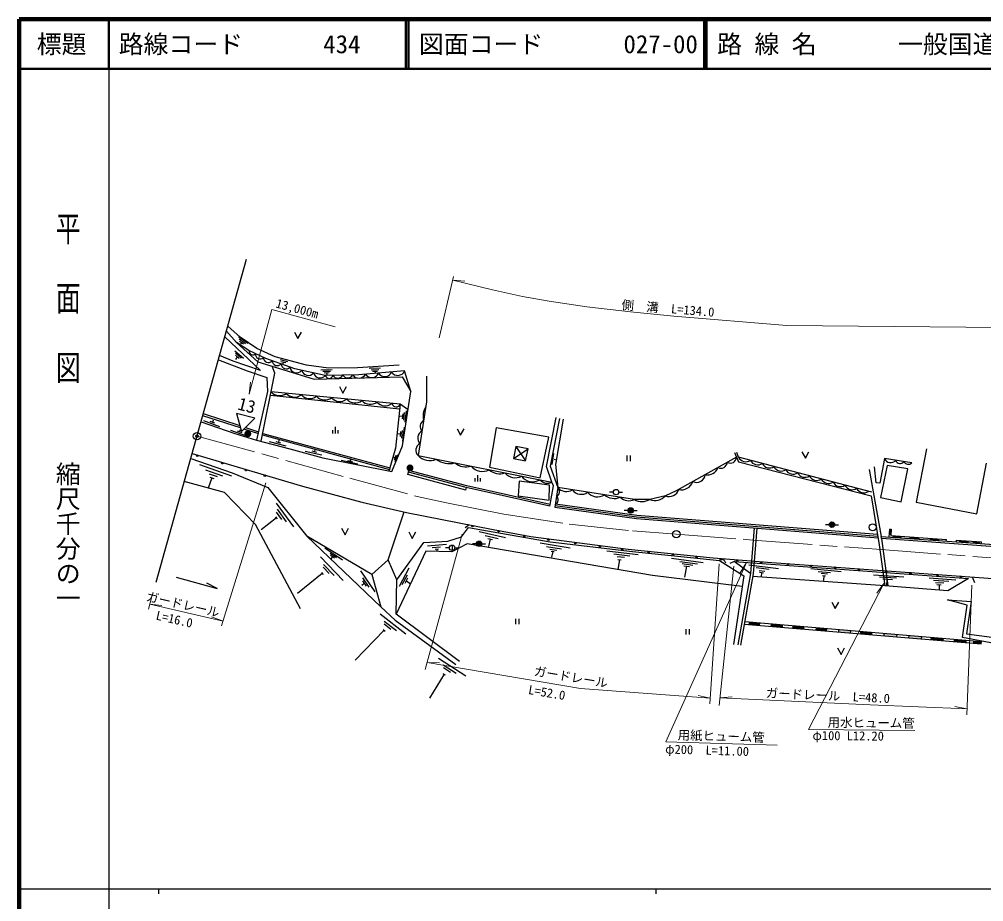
# Model space of a CAD drawing. Units: millimetres at full size, sheet at 1:1000; details may follow other scales. Extents: x 40000 to 680000, y 20000 to 380000.
# Drawn here: x 40000 to 233975, y 202409 to 380000 of the extents above; entities that cross this region are included whole.
import ezdxf
from ezdxf.enums import TextEntityAlignment as Align

# ---------------------------------------------------------------- set-up
doc = ezdxf.new("R2010")
doc.units = ezdxf.units.MM
doc.header["$LTSCALE"] = 1000
doc.header["$PDMODE"] = 32
doc.header["$PDSIZE"] = 500
doc.linetypes.add('CHAIN', pattern=[18.5, 12, -1.5, 3.5, -1.5])
for name, color, linetype, lineweight in [('M-BGD', 7, 'Continuous', 25), ('M-BMK', 2, 'CHAIN', 13), ('M-BMK-OTRS', 5, 'Continuous', 25), ('M-BMK-SRVR', 3, 'Continuous', 25), ('M-STR-HTXT', 7, 'Continuous', 13), ('M-TTL', 2, 'Continuous', 140), ('M-TTL-BAND', 7, 'Continuous', 25), ('M-TTL-LINE', 7, 'Continuous', 50)]:
    doc.layers.add(name, color=color, linetype=linetype, lineweight=lineweight)
doc.layers.add('M-OTRS', color=6, linetype='Continuous')
doc.layers.add('M-TTL-TXT', color=7, linetype='Continuous')
doc.styles.add('@ＭＳ ゴシック', font='')
doc.styles.add('ＭＳ ゴシック', font='')
doc.styles.get('@ＭＳ ゴシック').set_extended_font_data('@MS Gothic')
doc.styles.get('ＭＳ ゴシック').set_extended_font_data('MS Gothic')

msp = doc.modelspace()

# ---------------------------------------------------------------- hatches: boundary and pattern name
at = {"layer": 'M-BGD'}
for points in [[(86669, 296582, 1), (85269, 296582, 0.41421), (85969, 295882, 0.41421)], [(119285, 289711, 1), (117885, 289711, 0.41421), (118585, 289011, 0.41421)], [(162409, 281161, 0.41421), (162959, 280611, 0.41421), (163509, 281161, 1)], [(202902, 278291, 0.41421), (203452, 277741, 0.41421), (204002, 278291, 1)], [(215353, 277360), (215004, 277385), (214928, 276321), (215277, 276297)], [(217300, 275972), (215749, 276082), (215724, 275733), (217276, 275623)], [(220965, 275712), (219157, 275841), (219133, 275491), (220940, 275363)], [(224874, 275435), (223236, 275551), (223211, 275202), (224849, 275086)], [(131932, 274448, 0.41421), (132482, 273898, 0.41421), (133032, 274448, 1)], [(230810, 275014), (229127, 275133), (229103, 274784), (230785, 274665)], [(233091, 274852), (231862, 274939), (231838, 274590), (233066, 274503)], [(188917, 258525), (186897, 258694), (186855, 258196), (188875, 258027)], [(193537, 258139), (191294, 258327), (191252, 257828), (193495, 257641)], [(197816, 257782), (195671, 257961), (195629, 257463), (197774, 257284)], [(202412, 257398), (200327, 257572), (200285, 257074), (202370, 256900)], [(207249, 256994), (204848, 257195), (204806, 256696), (207208, 256496)], [(211497, 256639), (209281, 256824), (209239, 256326), (211455, 256141)], [(216569, 256216), (213983, 256432), (213941, 255934), (216527, 255718)], [(221517, 255803), (218989, 256014), (218948, 255515), (221476, 255304)], [(225858, 255440), (223480, 255639), (223438, 255140), (225816, 254942)], [(230472, 255055), (228117, 255251), (228075, 254753), (230431, 254556)], [(233503, 254802), (232008, 254926), (231967, 254428), (233461, 254303)]]:
    msp.add_hatch(color=256, dxfattribs=at).paths.add_polyline_path(points)

# ---------------------------------------------------------------- linework, layer by layer
for p, q in [((84064, 316135), (85974, 314818)), ((84232, 315657), (85512, 314774)), ((84281, 315253), (85092, 314694)), ((84686, 314973), (84501, 314672)), ((83350, 313281), (85116, 311777)), ((83468, 312788), (84652, 311781)), ((83476, 312381), (84226, 311743)), ((83851, 312062), (83457, 311548)), ((92440, 311511), (93945, 311121)), ((92625, 311148), (93578, 310901)), ((93101, 311025), (93030, 310678)), ((100623, 309447), (102942, 309500)), ((101039, 309158), (102593, 309193)), ((101316, 308859), (102300, 308882)), ((101808, 308870), (101834, 308518)), ((110338, 309769), (112657, 309822)), ((110754, 309480), (112308, 309515)), ((111030, 309181), (112015, 309204)), ((111523, 309193), (111549, 308840)), ((116595, 302514), (90649, 305007)), ((90514, 304329), (116501, 301611)), ((117442, 300840), (117282, 299293)), ((117782, 301216), (117543, 298909)), ((84498, 297749), (76895, 300216)), ((77015, 300644), (84367, 298227)), ((77046, 299232), (80279, 298060)), ((78342, 299110), (79283, 298755)), ((79003, 299315), (78853, 298917)), ((117061, 300113), (116508, 300085)), ((117111, 300603), (117010, 299623)), ((82495, 297326), (85728, 296154)), ((83791, 297204), (84733, 296849)), ((84452, 297409), (84303, 297011)), ((88010, 296610), (85195, 297522)), ((85506, 297835), (88095, 296992)), ((103051, 296630), (103051, 297327)), ((103585, 296630), (103585, 297958)), ((104118, 296630), (104118, 297327)), ((116694, 297032), (116592, 296052)), ((117025, 297269), (116865, 295723)), ((117389, 297886), (117092, 295015)), ((88931, 296370), (114477, 289401)), ((88990, 296665), (114535, 289696)), ((90283, 295053), (93605, 294161)), ((91585, 295042), (92553, 294769)), ((92226, 295302), (92111, 294893)), ((116643, 296542), (116090, 296514)), ((97520, 293079), (100875, 292323)), ((98821, 293120), (99799, 292887)), ((99451, 293407), (99352, 292993)), ((139400, 291611), (142321, 293561)), ((139897, 294054), (141824, 291119)), ((104755, 291283), (108108, 290518)), ((106024, 291188), (107002, 290952)), ((106655, 291473), (106555, 291060)), ((115536, 291752), (115262, 291857)), ((115704, 292215), (115368, 291289)), ((116082, 292364), (115552, 290903)), ((147161, 290421), (147545, 292615)), ((147550, 291464), (147874, 291422)), ((162182, 292192), (162182, 291074)), ((162849, 292192), (162849, 291074)), ((76265, 290368), (82665, 288143)), ((77437, 289333), (80895, 288130)), ((114537, 289704), (114417, 289098)), ((210919, 289380), (213342, 275902)), ((78753, 287710), (78017, 285646)), ((78192, 288545), (79820, 287979)), ((78354, 287849), (79153, 287571)), ((129788, 285262), (118158, 288367)), ((131724, 286958), (131724, 287655)), ((132257, 286958), (132257, 288286)), ((132791, 286958), (132791, 287655)), ((129788, 285262), (129917, 285745)), ((159488, 284841), (158738, 284841)), ((160588, 284841), (161338, 284841)), ((91656, 282619), (95176, 277828)), ((91835, 281408), (93684, 278891)), ((91708, 279665), (88626, 277268)), ((91537, 279898), (91880, 279432)), ((91667, 280791), (92763, 279299)), ((114222, 271233), (117418, 280851)), ((162409, 281161), (161659, 281161)), ((163509, 281161), (164259, 281161)), ((130488, 278284), (129656, 277630)), ((202902, 278291), (202152, 278291)), ((204002, 278291), (204752, 278291)), ((215004, 277385), (214891, 275792)), ((215004, 277385), (215353, 277360)), ((110925, 268277), (97801, 276008)), ((132490, 276907), (137779, 275687)), ((133691, 276105), (136300, 275503)), ((134249, 275506), (135185, 275290)), ((213413, 275529), (214671, 265956)), ((215277, 276297), (214928, 276321)), ((215353, 277360), (215264, 276117)), ((215264, 276117), (226474, 275322)), ((215749, 276082), (215724, 275733)), ((217300, 275972), (217276, 275623)), ((219157, 275841), (219133, 275491)), ((220965, 275712), (220940, 275363)), ((223236, 275551), (223211, 275202)), ((101424, 273630), (105036, 271214)), ((122108, 274039), (125905, 274349)), ((123059, 273700), (124720, 273835)), ((126506, 273636), (125756, 273636)), ((127056, 274186), (127056, 273086)), ((127606, 273636), (128356, 273636)), ((131932, 274448), (131182, 274448)), ((133032, 274448), (133782, 274448)), ((134717, 275398), (134392, 273909)), ((144791, 274602), (150831, 273608)), ((146008, 273927), (149087, 273420)), ((224874, 275435), (224849, 275086)), ((226449, 274973), (226474, 275322)), ((228459, 275181), (228434, 274832)), ((228459, 275181), (233559, 274819)), ((229127, 275133), (229103, 274784)), ((230810, 275014), (230785, 274665)), ((231862, 274939), (231838, 274590)), ((233091, 274852), (233066, 274503)), ((233534, 274470), (233559, 274819)), ((100608, 271843), (105148, 267070)), ((102522, 272536), (103814, 271672)), ((102576, 272133), (103395, 271585)), ((102986, 271859), (102677, 271365)), ((123673, 273368), (124338, 273422)), ((124006, 273395), (124006, 272894)), ((146721, 273379), (148130, 273148)), ((146983, 272965), (147607, 272863)), ((147285, 272915), (147066, 271745)), ((158182, 273033), (164458, 272311)), ((159612, 272395), (162770, 272031)), ((160223, 271892), (161730, 271719)), ((101129, 269740), (102314, 268495)), ((101217, 270299), (103357, 268050)), ((160712, 271273), (160363, 269231)), ((160388, 271310), (161037, 271235)), ((171188, 271540), (177577, 270654)), ((172857, 270904), (176398, 270413)), ((173349, 270459), (175453, 270167)), ((173648, 270029), (174811, 269868)), ((174230, 269948), (173785, 267709)), ((186741, 270231), (192685, 269461)), ((188181, 269672), (190814, 269331)), ((100951, 268456), (95933, 264406)), ((100774, 268642), (101127, 268271)), ((108628, 268996), (111511, 264759)), ((116442, 265921), (118434, 269573)), ((117033, 266272), (118066, 268165)), ((188781, 269073), (189946, 268922)), ((188908, 268710), (189711, 268607)), ((189310, 268659), (189246, 267749)), ((199223, 269464), (205277, 268843)), ((200711, 268890), (203184, 268636)), ((201310, 268530), (202528, 268405)), ((201524, 268081), (202133, 268018)), ((201828, 268049), (201739, 267053)), ((211808, 268217), (217934, 267797)), ((213042, 267817), (216422, 267586)), ((231631, 267765), (232149, 266646)), ((109370, 266467), (108922, 266034)), ((109001, 267009), (109739, 265925)), ((109016, 267624), (110298, 265741)), ((117579, 266502), (118180, 267604)), ((117854, 267006), (118697, 266400)), ((213691, 267384), (215646, 267250)), ((214491, 267329), (214445, 265975)), ((223027, 267595), (228396, 267220)), ((223857, 267143), (226972, 266925)), ((224311, 266684), (225942, 266570)), ((224567, 266258), (225410, 266199)), ((224988, 266229), (224996, 265102)), ((112558, 260333), (117771, 256305)), ((113393, 258334), (114753, 257283)), ((113395, 258900), (115852, 257002)), ((139823, 259353), (139823, 258235)), ((140490, 259353), (140490, 258235)), ((185860, 258279), (233461, 254303)), ((185947, 258773), (233503, 254802)), ((186855, 258196), (186897, 258694)), ((188875, 258027), (188917, 258525)), ((191252, 257828), (191294, 258327)), ((193495, 257641), (193537, 258139)), ((113412, 257037), (107527, 251047)), ((113209, 257194), (113614, 256881)), ((174056, 257288), (174056, 256170)), ((174723, 257288), (174723, 256170)), ((195629, 257463), (195671, 257961)), ((197774, 257284), (197816, 257782)), ((200285, 257074), (200327, 257572)), ((202370, 256900), (202412, 257398)), ((204806, 256696), (204848, 257195)), ((207208, 256496), (207249, 256994)), ((209239, 256326), (209281, 256824)), ((211455, 256141), (211497, 256639)), ((213941, 255934), (213983, 256432)), ((216527, 255718), (216569, 256216)), ((218948, 255515), (218989, 256014)), ((221476, 255304), (221517, 255803)), ((223438, 255140), (223480, 255639)), ((225816, 254942), (225858, 255440)), ((228075, 254753), (228117, 255251)), ((230431, 254556), (230472, 255055)), ((231967, 254428), (232008, 254926)), ((233461, 254303), (233503, 254802)), ((124304, 251435), (129836, 247858)), ((125215, 248362), (125645, 248084)), ((125258, 250077), (127864, 248392)), ((125303, 249513), (126746, 248580)), ((125430, 248223), (122521, 243350))]:
    msp.add_line(p, q, dxfattribs=at)
for points in [[(116421, 310413), (108057, 309821), (102169, 309764), (97756, 310377), (91466, 312071), (87781, 313735), (84451, 316040), (81951, 318271)], [(76552, 298992), (83351, 296647), (87725, 295326), (94383, 293542), (101075, 291744), (114905, 289002), (117105, 294159), (118779, 305110), (117478, 309218), (108312, 308438), (101551, 308323), (95402, 309651), (89605, 311710), (86190, 313319), (83707, 314934), (81658, 317227)], [(95336, 317024), (96052, 315729), (96768, 317024)], [(81349, 316123), (88529, 309338), (83024, 311210), (80286, 312327)], [(83707, 314934), (87970, 311074), (99327, 307554), (117021, 308021), (118779, 305110)], [(80046, 311471), (85866, 309221), (89781, 307934), (89894, 305095), (87725, 295326)], [(88673, 295072), (91403, 308800), (90833, 310186)], [(121934, 308205), (121888, 303005), (120207, 292202), (147119, 286841)], [(104380, 306077), (105096, 304782), (105812, 306077)], [(118213, 301412), (116595, 302514), (115673, 293695), (114537, 289704)], [(146687, 282031), (146763, 282373), (147418, 286129), (147119, 286841), (146025, 290003), (147961, 299853)], [(148623, 299664), (146807, 290091), (148300, 285739)], [(149369, 299550), (147836, 290389), (148300, 285739), (147736, 281812)], [(128043, 297588), (128759, 296293), (129474, 297588)], [(197389, 292970), (198105, 291675), (198820, 292970)], [(222435, 293535), (220383, 282842), (232616, 280494), (234564, 290644)], [(74485, 291612), (82820, 288730), (89993, 285753), (97801, 276008), (112746, 261776), (115624, 259046), (127811, 250156)], [(74764, 292606), (96960, 286042), (108917, 282810), (117902, 280740), (135311, 277343), (142918, 275885), (162477, 273354), (179556, 271589), (191332, 270701), (213558, 269100), (237659, 267320)], [(184252, 291862), (172113, 285087), (169952, 284117), (166822, 283388), (163709, 283379), (148300, 285739)], [(183844, 292790), (184659, 290935), (211364, 284071), (212948, 274245), (214097, 266004)], [(211463, 284811), (184682, 291859), (184304, 292784)], [(219490, 290719), (214031, 291579), (213072, 286658), (212344, 286743), (211992, 289917)], [(118158, 288367), (118287, 288850), (118377, 289188)], [(146763, 282373), (129990, 286088), (118377, 289188)], [(146687, 282031), (129907, 285748), (118287, 288850)], [(96572, 261353), (87489, 278303), (81264, 284736), (73193, 286997)], [(147736, 281812), (164127, 279506), (212722, 275651)], [(147786, 282158), (164165, 279854), (212664, 276007)], [(147835, 282504), (164204, 280202), (212607, 276363)], [(104804, 277572), (105520, 276277), (106236, 277572)], [(115910, 267188), (121356, 274700), (126221, 274997), (128927, 275868), (130379, 277739), (146789, 274825), (163305, 272871), (180865, 271072), (185700, 267986), (183635, 254157)], [(184616, 254139), (187158, 268446), (187886, 277621)], [(185108, 254051), (187655, 268382), (188385, 277582)], [(118333, 276828), (119048, 275533), (119764, 276828)], [(213342, 275902), (243656, 273752), (243696, 273976), (248944, 273565), (252093, 275514), (252326, 275154), (249018, 273211), (243619, 273583), (243543, 273299)], [(243543, 273299), (213413, 275529), (213342, 275902)], [(185380, 265845), (167330, 268038), (130085, 274417), (126965, 272853), (121743, 272925), (115824, 260247)], [(128530, 250725), (115824, 260247), (115910, 267188), (114222, 271233), (110925, 268277), (112746, 261776)], [(181294, 271458), (181798, 271154), (182011, 270633)], [(187144, 268368), (183768, 270900), (182935, 270445)], [(183768, 270900), (230941, 267453), (226764, 264956), (214097, 266004), (187563, 267867)], [(71520, 267697), (79804, 265415), (77754, 266540)], [(203405, 262712), (204120, 261417), (204836, 262712)], [(235386, 254511), (229677, 255609), (230661, 262114), (226680, 263166), (231462, 262856), (230502, 256346), (235590, 255649)], [(204560, 253476), (205276, 252181), (205992, 253476)]]:
    msp.add_lwpolyline(points, dxfattribs=at)
for points in [[(87364, 299714), (83697, 300675), (84698, 297019)], [(134571, 289851), (144790, 287719), (146491, 295875), (135896, 297770)], [(139400, 291611), (141824, 291119), (142321, 293561), (139897, 294054)], [(214558, 290217), (213217, 283768), (217342, 282911), (218717, 289526)], [(140561, 287032), (140333, 284068), (146559, 283245), (146675, 286221)]]:
    msp.add_lwpolyline(points, close=True, dxfattribs=at)
for centre, radius in [((75795, 292152), 150), ((80817, 290665), 150), ((85611, 289252), 150), ((89391, 288143), 150), ((160038, 284841), 550), ((162959, 281161), 550), ((131160, 278000), 150), ((203452, 278291), 550), ((211654, 277756), 700), ((136395, 276977), 150), ((141589, 275996), 150), ((127056, 273636), 550), ((132482, 274448), 550), ((146436, 275269), 150), ((151818, 274574), 150), ((156784, 273934), 150), ((161287, 273368), 150), ((166603, 272776), 150), ((171486, 272274), 150), ((176218, 271780), 150), ((181105, 271328), 150), ((184359, 271072), 150), ((189226, 270685), 150), ((194624, 270318), 150), ((199233, 269977), 150), ((204113, 269623), 150), ((208874, 269282), 150), ((214359, 268890), 150), ((219248, 268528), 150), ((224729, 268128), 150), ((229424, 267793), 150)]:
    msp.add_circle(centre, radius, dxfattribs=at)
for centre, radius, start, end in [((86994, 313279), 805, 177.17798, 312.36524), ((88415, 312534), 891, 170.31819, 319.01359), ((90108, 311950), 1020, 179.80357, 317.68818), ((91902, 311335), 1041, 183.97513, 316.9192), ((93701, 310696), 1041, 183.97513, 316.9192), ((95754, 310128), 1300, 186.29329, 323.26578), ((98110, 309673), 1353, 193.82786, 321.79096), ((100488, 309160), 1353, 193.82786, 321.79096), ((108318, 309366), 1575, 217.08431, 328.91979), ((110909, 309366), 1485, 213.21893, 336.51566), ((113513, 309588), 1485, 213.21893, 336.51566), ((116117, 309810), 1485, 213.21893, 336.51566), ((102304, 308494), 772, 192.83946, 349.11027), ((104052, 308951), 1159, 211.31701, 330.63272), ((106052, 308985), 1159, 211.31701, 330.63272), ((92329, 306522), 2262, 222.0265, 306.99457), ((95371, 306230), 2262, 222.0265, 306.99457), ((98413, 305937), 2262, 222.0265, 306.99457), ((101455, 305645), 2262, 222.0265, 306.99457), ((104497, 305353), 2262, 222.0265, 306.99457), ((107539, 305060), 2262, 222.0265, 306.99457), ((110580, 304768), 2262, 222.0265, 306.99457), ((113622, 304475), 2262, 222.0265, 306.99457), ((115818, 302870), 859, 193.55284, 334.50554), ((124592, 300153), 3383, 147.99289, 194.31277), ((122125, 298059), 1497, 122.8033, 219.50236), ((121696, 295709), 1575, 117.41906, 224.88661), ((121254, 293266), 1493, 116.86437, 225.44129), ((122517, 294306), 3125, 222.32392, 295.14396), ((126522, 295030), 4449, 232.99862, 284.46926), ((183029, 291896), 1223, 239.89658, 358.43905), ((186142, 292585), 1631, 206.4175, 304.09442), ((188517, 291960), 1631, 206.4175, 304.09442), ((215250, 292082), 1318, 202.43578, 319.65182), ((217151, 291515), 941, 197.67292, 324.41467), ((218796, 291436), 997, 208.03412, 314.05348), ((129840, 293303), 3395, 229.46625, 288.00163), ((133154, 291986), 2964, 220.1742, 297.29367), ((136613, 291617), 3088, 227.15749, 290.31039), ((178424, 290521), 2218, 257.97406, 340.36157), ((181094, 290970), 1329, 244.03435, 354.30128), ((190891, 291335), 1631, 206.4175, 304.09442), ((193266, 290710), 1631, 206.4175, 304.09442), ((195640, 290085), 1631, 206.4175, 304.09442), ((139739, 290358), 2627, 218.54947, 298.91841), ((143258, 289736), 2806, 216.71685, 300.75103), ((146214, 288630), 2005, 220.6359, 296.83198), ((176158, 288622), 1823, 246.86295, 351.47268), ((198015, 289460), 1631, 206.4175, 304.09442), ((200389, 288835), 1631, 206.4175, 304.09442), ((202764, 288210), 1631, 206.4175, 304.09442), ((147613, 284928), 1063, 293.91761, 49.72979), ((150067, 287371), 2405, 222.71812, 299.86478), ((153019, 286584), 2184, 216.50057, 306.08233), ((170738, 285935), 1981, 246.63146, 343.74258), ((173215, 287643), 2334, 255.73026, 342.60537), ((205138, 287586), 1631, 206.4175, 304.09442), ((207512, 286961), 1631, 206.4175, 304.09442), ((209887, 286336), 1631, 206.4175, 304.09442), ((147614, 283278), 804, 285.97829, 57.66912), ((156300, 286509), 2614, 220.25382, 302.32908), ((159677, 286592), 3028, 229.20084, 293.38206), ((162595, 285566), 2454, 225.60809, 296.97481), ((165258, 285920), 2976, 238.63449, 301.70675), ((167913, 285789), 2637, 245.56243, 320.64929)]:
    msp.add_arc(centre, radius, start, end, dxfattribs=at)
at = {"layer": 'M-BMK'}
msp.add_lwpolyline([(75744, 296108), (106478, 287646), (120028, 283961), (125925, 282678), (137426, 280400), (150611, 278409), (163364, 277049), (172146, 276379), (187539, 275205), (213318, 273267), (251378, 270405)], dxfattribs=at)
at = {"layer": 'M-BMK-OTRS'}
msp.add_line((67508, 266696), (85723, 331743), dxfattribs=at)
at = {"layer": 'M-BMK-SRVR'}
for centre in [(75744, 296108), (172146, 276379)]:
    msp.add_circle(centre, 750, dxfattribs=at)
at = {"layer": 'M-OTRS'}
msp.add_point((75744, 296108), dxfattribs=at)
at = {"layer": 'M-STR-HTXT'}
for p, q in [((127365, 328206), (124433, 315889)), ((127199, 327511), (129642, 327271)), ((86216, 304560), (86518, 306996)), ((80674, 257929), (89601, 286742)), ((129072, 276399), (121663, 249130)), ((180765, 270435), (178875, 242220)), ((180757, 241882), (183702, 269919)), ((186291, 270680), (184983, 268602)), ((213866, 266480), (212451, 264473)), ((230561, 240021), (231591, 266137)), ((66659, 263828), (66005, 261286)), ((66255, 262259), (80974, 258899)), ((66255, 262259), (68702, 262051)), ((80974, 258899), (78680, 259773)), ((122043, 250527), (124497, 250458)), ((178954, 243402), (176554, 243918)), ((180919, 243418), (183363, 243648)), ((230610, 241261), (228194, 241698))]:
    msp.add_line(p, q, dxfattribs=at)
for points in [[(127199, 327511), (135166, 325582), (141216, 324234), (146578, 323252), (154173, 322105), (162946, 321130), (171636, 320245), (194378, 318382), (251960, 317841)], [(86216, 304560), (90795, 321564), (103501, 318109)], [(192466, 233915), (170062, 234591), (186291, 270680)], [(220147, 236875), (198764, 237084), (213866, 266480)], [(178954, 243402), (152886, 245294), (122043, 250527)], [(180919, 243418), (211149, 242028), (230610, 241261)]]:
    msp.add_lwpolyline(points, dxfattribs=at)
at = {"layer": 'M-TTL'}
for p, q in [((40000, 380000), (40000, 20000)), ((680000, 380000), (40000, 380000))]:
    msp.add_line(p, q, dxfattribs=at)
at = {"layer": 'M-TTL-BAND'}
for p, q in [((58000, 370000), (58000, 20000)), ((40000, 205000), (579000, 205000)), ((68000, 205000), (68000, 204000)), ((168000, 205000), (168000, 204000))]:
    msp.add_line(p, q, dxfattribs=at)
at = {"layer": 'M-TTL-LINE'}
for p, q in [((58000, 380000), (58000, 370000)), ((117750, 380000), (117750, 370000)), ((118250, 380000), (118250, 370000)), ((177750, 380000), (177750, 370000)), ((178250, 380000), (178250, 370000)), ((40000, 370000), (680000, 370000))]:
    msp.add_line(p, q, dxfattribs=at)

# ---------------------------------------------------------------- texts
at = {"layer": 'M-BGD', "style": 'ＭＳ ゴシック'}
msp.add_text('13', height=2566, rotation=345.31, dxfattribs=at).set_placement((83561, 300754), align=Align.BOTTOM_LEFT)
at = {"layer": 'M-STR-HTXT', "style": 'ＭＳ ゴシック'}
for s, rotation, p in [('13,000m', 344.789, (91304, 321506)), ('側\u3000溝  L=134.0', 355.316, (161022, 321114)), ('ガードレール', 347.139, (65273, 262484)), ('L=16.0', 347.139, (67229, 258669)), ('ガードレール', 350.37, (143319, 247446)), ('L=52.0', 350.37, (142184, 243690)), ('ガードレール\u3000L=48.0', 357.368, (190079, 242997)), ('用水ヒューム管', 359.44, (202578, 237046)), ('用紙ヒューム管', 358.272, (172385, 234521)), ('φ100 L12.20', 359.44, (199522, 234418)), ('φ200  L=11.00', 358.272, (169863, 231694))]:
    msp.add_text(s, height=1833, rotation=rotation, dxfattribs=at).set_placement(p, align=Align.BOTTOM_LEFT)
at = {"layer": 'M-TTL-BAND', "style": '@ＭＳ ゴシック', "width": 1.4}
msp.add_text('平  面  図', height=3666, rotation=270, dxfattribs=at).set_placement((49777, 306475), align=Align.MIDDLE_RIGHT)
at = {"layer": 'M-TTL-BAND', "style": '@ＭＳ ゴシック'}
msp.add_text('縮尺千分の一', height=3666, rotation=270, dxfattribs=at).set_placement((49777, 261030), align=Align.MIDDLE_RIGHT)
at = {"layer": 'M-TTL-TXT', "style": 'ＭＳ ゴシック'}
msp.add_text('標題', height=3666, dxfattribs=at).set_placement((48500, 375000), align=Align.MIDDLE_CENTER)
for s, p in [('路線コード', (60000, 375000)), ('434', (101142, 375000)), ('図面コード', (120380, 375000)), ('027-00', (161521, 375000)), ('路 線 名', (180380, 375000)), ('一般国道434号', (216734, 375000))]:
    msp.add_text(s, height=3666, dxfattribs=at).set_placement(p, align=Align.MIDDLE_LEFT)

doc.saveas('drawing.dxf')
